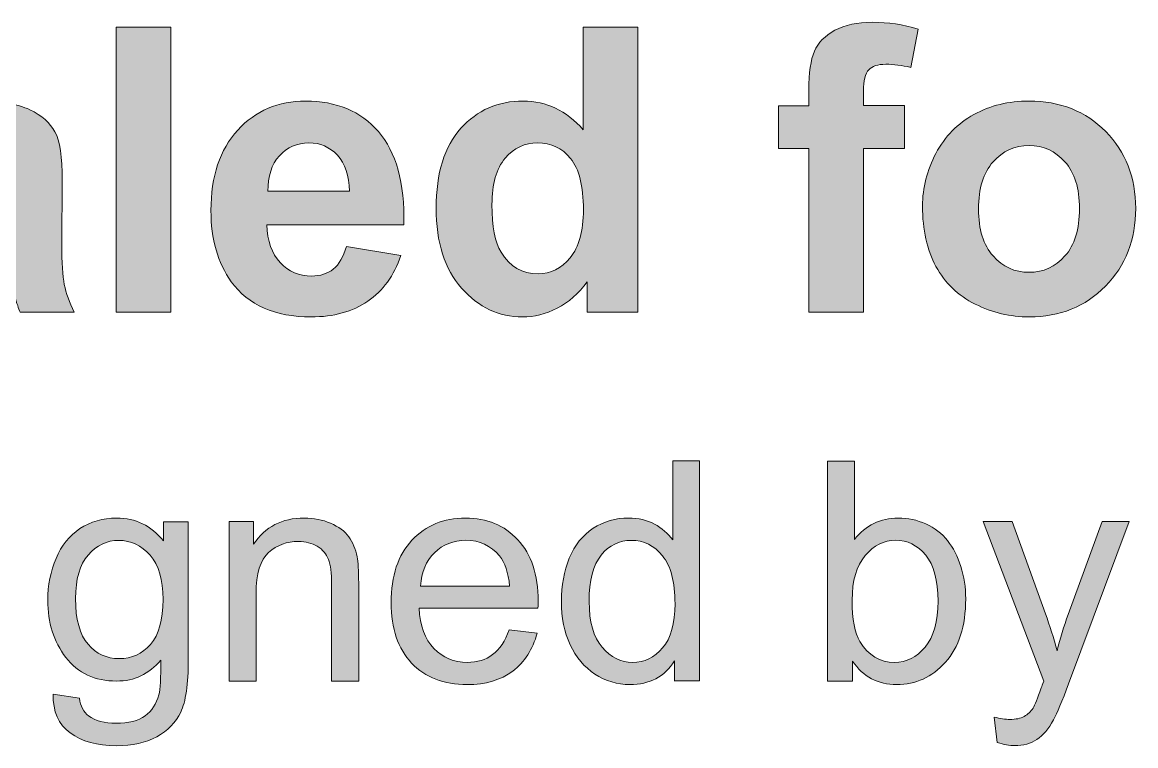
# Model space of a CAD drawing. Header units: inches. Extents: x 1117 to 1992, y -2324 to -585.
# Drawn here: x 1334.31 to 1359.66, y -1058.61 to -1042.13 of the extents above; entities that cross this region are included whole.
import ezdxf

# ---------------------------------------------------------------- set-up
doc = ezdxf.new("R2010")
doc.units = ezdxf.units.IN
doc.header["$MEASUREMENT"] = 0
doc.layers.add('Layer 1', color=7, linetype='Continuous')

# ---------------------------------------------------------------- blocks, each defined once
blk = doc.blocks.new('block 190')
at = {"layer": 'Layer 1', "true_color": 0x010101}
h = blk.add_hatch(color=18, dxfattribs=at)
h.dxf.hatch_style = 2
edge = h.paths.add_edge_path()
edge.add_spline(control_points=[(1351.532, -1044.028), (1351.532, -1044.028), (1352.223, -1044.028), (1352.223, -1044.028), (1352.223, -1044.028), (1352.223, -1043.673), (1352.223, -1043.673), (1352.223, -1043.278), (1352.265, -1042.982), (1352.349, -1042.788), (1352.433, -1042.593), (1352.589, -1042.434), (1352.814, -1042.311), (1353.04, -1042.189), (1353.325, -1042.127), (1353.671, -1042.127), (1354.026, -1042.127), (1354.372, -1042.18), (1354.712, -1042.286), (1354.712, -1042.286), (1354.543, -1043.155), (1354.543, -1043.155), (1354.345, -1043.107), (1354.155, -1043.084), (1353.972, -1043.084), (1353.792, -1043.084), (1353.662, -1043.126), (1353.585, -1043.209), (1353.505, -1043.294), (1353.467, -1043.455), (1353.467, -1043.694), (1353.467, -1043.694), (1353.467, -1044.026), (1353.467, -1044.026), (1353.467, -1044.026), (1354.397, -1044.026), (1354.397, -1044.026), (1354.397, -1044.026), (1354.397, -1045.005), (1354.397, -1045.005), (1354.397, -1045.005), (1353.467, -1045.005), (1353.467, -1045.005), (1353.467, -1045.005), (1353.467, -1048.73), (1353.467, -1048.73), (1353.467, -1048.73), (1352.222, -1048.73), (1352.222, -1048.73), (1352.222, -1048.73), (1352.222, -1045.005), (1352.222, -1045.005), (1352.222, -1045.005), (1351.532, -1045.005), (1351.532, -1045.005), (1351.532, -1045.005), (1351.532, -1044.028), (1351.532, -1044.028), (1351.532, -1044.028), (1351.532, -1044.028), (1351.532, -1044.028)], knot_values=[0, 0, 0, 0, 1, 1, 1, 2, 2, 2, 3, 3, 3, 4, 4, 4, 5, 5, 5, 6, 6, 6, 7, 7, 7, 8, 8, 8, 9, 9, 9, 10, 10, 10, 11, 11, 11, 12, 12, 12, 13, 13, 13, 14, 14, 14, 15, 15, 15, 16, 16, 16, 17, 17, 17, 18, 18, 18, 19, 19, 19, 20, 20, 20, 20], degree=3, periodic=1)
h = blk.add_hatch(color=18, dxfattribs=at)
h.dxf.hatch_style = 2
h.paths.add_polyline_path([(1336.451, -1048.731), (1336.451, -1042.238), (1337.696, -1042.238), (1337.696, -1048.731)])
h = blk.add_hatch(color=18, dxfattribs=at)
h.dxf.hatch_style = 2
edge = h.paths.add_edge_path()
edge.add_spline(control_points=[(1348.33, -1048.731), (1348.33, -1048.731), (1347.175, -1048.731), (1347.175, -1048.731), (1347.175, -1048.731), (1347.175, -1048.04), (1347.175, -1048.04), (1346.982, -1048.309), (1346.755, -1048.509), (1346.494, -1048.64), (1346.233, -1048.772), (1345.97, -1048.838), (1345.704, -1048.838), (1345.164, -1048.838), (1344.7, -1048.62), (1344.315, -1048.184), (1343.929, -1047.749), (1343.737, -1047.141), (1343.737, -1046.362), (1343.737, -1045.564), (1343.925, -1044.958), (1344.299, -1044.543), (1344.674, -1044.129), (1345.148, -1043.921), (1345.721, -1043.921), (1346.246, -1043.921), (1346.701, -1044.14), (1347.085, -1044.577), (1347.085, -1044.577), (1347.085, -1042.238), (1347.085, -1042.238), (1347.085, -1042.238), (1348.329, -1042.238), (1348.329, -1042.238), (1348.329, -1042.238), (1348.33, -1048.731), (1348.33, -1048.731), (1348.33, -1048.731), (1348.33, -1048.731), (1348.33, -1048.731)], knot_values=[0, 0, 0, 0, 1, 1, 1, 2, 2, 2, 3, 3, 3, 4, 4, 4, 5, 5, 5, 6, 6, 6, 7, 7, 7, 8, 8, 8, 9, 9, 9, 10, 10, 10, 11, 11, 11, 12, 12, 12, 13, 13, 13, 13], degree=3, periodic=1)
edge = h.paths.add_edge_path()
edge.add_spline(control_points=[(1345.008, -1046.278), (1345.008, -1046.78), (1345.077, -1047.143), (1345.216, -1047.367), (1345.417, -1047.692), (1345.697, -1047.854), (1346.058, -1047.854), (1346.345, -1047.854), (1346.588, -1047.733), (1346.789, -1047.49), (1346.989, -1047.246), (1347.09, -1046.881), (1347.09, -1046.397), (1347.09, -1045.857), (1346.993, -1045.468), (1346.798, -1045.23), (1346.603, -1044.993), (1346.353, -1044.873), (1346.049, -1044.873), (1345.754, -1044.873), (1345.507, -1044.991), (1345.307, -1045.225), (1345.108, -1045.461), (1345.008, -1045.811), (1345.008, -1046.278)], knot_values=[0, 0, 0, 0, 1, 1, 1, 2, 2, 2, 3, 3, 3, 4, 4, 4, 5, 5, 5, 6, 6, 6, 7, 7, 7, 8, 8, 8, 8], degree=3, periodic=1)
h = blk.add_hatch(color=18, dxfattribs=at)
h.dxf.hatch_style = 2
edge = h.paths.add_edge_path()
edge.add_spline(control_points=[(1332.336, -1045.463), (1332.336, -1045.463), (1331.207, -1045.259), (1331.207, -1045.259), (1331.334, -1044.805), (1331.552, -1044.468), (1331.863, -1044.25), (1332.173, -1044.032), (1332.633, -1043.922), (1333.244, -1043.922), (1333.799, -1043.922), (1334.213, -1043.988), (1334.484, -1044.119), (1334.756, -1044.251), (1334.948, -1044.418), (1335.058, -1044.62), (1335.169, -1044.822), (1335.225, -1045.193), (1335.225, -1045.733), (1335.225, -1045.733), (1335.212, -1047.186), (1335.212, -1047.186), (1335.212, -1047.6), (1335.232, -1047.904), (1335.271, -1048.101), (1335.311, -1048.298), (1335.386, -1048.507), (1335.495, -1048.732), (1335.495, -1048.732), (1334.264, -1048.732), (1334.264, -1048.732), (1334.231, -1048.65), (1334.191, -1048.527), (1334.144, -1048.365), (1334.123, -1048.291), (1334.109, -1048.242), (1334.1, -1048.218), (1333.887, -1048.425), (1333.66, -1048.58), (1333.418, -1048.683), (1333.175, -1048.786), (1332.917, -1048.838), (1332.643, -1048.838), (1332.158, -1048.838), (1331.777, -1048.707), (1331.498, -1048.443), (1331.219, -1048.181), (1331.079, -1047.849), (1331.079, -1047.448), (1331.079, -1047.182), (1331.143, -1046.944), (1331.269, -1046.736), (1331.396, -1046.528), (1331.574, -1046.369), (1331.803, -1046.258), (1332.032, -1046.148), (1332.362, -1046.051), (1332.793, -1045.968), (1333.375, -1045.859), (1333.778, -1045.757), (1334.003, -1045.663), (1334.003, -1045.663), (1334.003, -1045.538), (1334.003, -1045.538), (1334.003, -1045.299), (1333.944, -1045.129), (1333.826, -1045.027), (1333.707, -1044.925), (1333.484, -1044.874), (1333.157, -1044.874), (1332.935, -1044.874), (1332.763, -1044.917), (1332.639, -1045.005), (1332.514, -1045.091), (1332.413, -1045.244), (1332.336, -1045.463)], knot_values=[0, 0, 0, 0, 1, 1, 1, 2, 2, 2, 3, 3, 3, 4, 4, 4, 5, 5, 5, 6, 6, 6, 7, 7, 7, 8, 8, 8, 9, 9, 9, 10, 10, 10, 11, 11, 11, 12, 12, 12, 13, 13, 13, 14, 14, 14, 15, 15, 15, 16, 16, 16, 17, 17, 17, 18, 18, 18, 19, 19, 19, 20, 20, 20, 21, 21, 21, 22, 22, 22, 23, 23, 23, 24, 24, 24, 25, 25, 25, 25], degree=3, periodic=1)
edge = h.paths.add_edge_path()
edge.add_spline(control_points=[(1334.002, -1046.473), (1333.843, -1046.526), (1333.59, -1046.589), (1333.245, -1046.663), (1332.9, -1046.737), (1332.673, -1046.809), (1332.567, -1046.88), (1332.404, -1046.995), (1332.323, -1047.141), (1332.323, -1047.319), (1332.323, -1047.492), (1332.389, -1047.643), (1332.519, -1047.77), (1332.649, -1047.897), (1332.814, -1047.961), (1333.014, -1047.961), (1333.24, -1047.961), (1333.453, -1047.887), (1333.656, -1047.739), (1333.807, -1047.627), (1333.906, -1047.49), (1333.953, -1047.327), (1333.986, -1047.22), (1334.003, -1047.019), (1334.003, -1046.72), (1334.003, -1046.72), (1334.003, -1046.473), (1334.003, -1046.473), (1334.003, -1046.473), (1334.002, -1046.473), (1334.002, -1046.473), (1334.002, -1046.473), (1334.002, -1046.473), (1334.002, -1046.473)], knot_values=[0, 0, 0, 0, 1, 1, 1, 2, 2, 2, 3, 3, 3, 4, 4, 4, 5, 5, 5, 6, 6, 6, 7, 7, 7, 8, 8, 8, 9, 9, 9, 10, 10, 10, 11, 11, 11, 11], degree=3, periodic=1)
h = blk.add_hatch(color=18, dxfattribs=at)
h.dxf.hatch_style = 2
edge = h.paths.add_edge_path()
edge.add_spline(control_points=[(1341.695, -1047.234), (1341.695, -1047.234), (1342.935, -1047.443), (1342.935, -1047.443), (1342.776, -1047.898), (1342.524, -1048.244), (1342.18, -1048.481), (1341.835, -1048.719), (1341.406, -1048.838), (1340.889, -1048.838), (1340.072, -1048.838), (1339.466, -1048.571), (1339.073, -1048.037), (1338.763, -1047.609), (1338.609, -1047.068), (1338.609, -1046.415), (1338.609, -1045.636), (1338.813, -1045.026), (1339.219, -1044.584), (1339.627, -1044.143), (1340.142, -1043.922), (1340.766, -1043.922), (1341.465, -1043.922), (1342.018, -1044.153), (1342.422, -1044.615), (1342.826, -1045.078), (1343.019, -1045.785), (1343.003, -1046.739), (1343.003, -1046.739), (1339.884, -1046.739), (1339.884, -1046.739), (1339.892, -1047.109), (1339.994, -1047.395), (1340.186, -1047.6), (1340.377, -1047.806), (1340.617, -1047.908), (1340.903, -1047.908), (1341.098, -1047.908), (1341.262, -1047.855), (1341.395, -1047.749), (1341.527, -1047.642), (1341.627, -1047.471), (1341.695, -1047.234)], knot_values=[0, 0, 0, 0, 1, 1, 1, 2, 2, 2, 3, 3, 3, 4, 4, 4, 5, 5, 5, 6, 6, 6, 7, 7, 7, 8, 8, 8, 9, 9, 9, 10, 10, 10, 11, 11, 11, 12, 12, 12, 13, 13, 13, 14, 14, 14, 14], degree=3, periodic=1)
edge = h.paths.add_edge_path()
edge.add_spline(control_points=[(1341.767, -1045.977), (1341.758, -1045.617), (1341.665, -1045.343), (1341.488, -1045.155), (1341.31, -1044.968), (1341.095, -1044.874), (1340.841, -1044.874), (1340.569, -1044.874), (1340.345, -1044.973), (1340.168, -1045.171), (1339.991, -1045.369), (1339.903, -1045.637), (1339.906, -1045.977), (1339.906, -1045.977), (1341.767, -1045.977), (1341.767, -1045.977), (1341.767, -1045.977), (1341.767, -1045.977), (1341.767, -1045.977)], knot_values=[0, 0, 0, 0, 1, 1, 1, 2, 2, 2, 3, 3, 3, 4, 4, 4, 5, 5, 5, 6, 6, 6, 6], degree=3, periodic=1)
h = blk.add_hatch(color=18, dxfattribs=at)
h.dxf.hatch_style = 2
edge = h.paths.add_edge_path()
edge.add_spline(control_points=[(1354.81, -1046.313), (1354.81, -1045.9), (1354.912, -1045.5), (1355.116, -1045.113), (1355.319, -1044.727), (1355.608, -1044.431), (1355.981, -1044.228), (1356.355, -1044.024), (1356.772, -1043.922), (1357.232, -1043.922), (1357.944, -1043.922), (1358.527, -1044.153), (1358.982, -1044.615), (1359.436, -1045.078), (1359.664, -1045.661), (1359.664, -1046.367), (1359.664, -1047.079), (1359.435, -1047.668), (1358.975, -1048.137), (1358.516, -1048.605), (1357.939, -1048.838), (1357.242, -1048.838), (1356.81, -1048.838), (1356.399, -1048.741), (1356.009, -1048.546), (1355.617, -1048.351), (1355.32, -1048.066), (1355.116, -1047.689), (1354.912, -1047.312), (1354.81, -1046.854), (1354.81, -1046.313)], knot_values=[0, 0, 0, 0, 1, 1, 1, 2, 2, 2, 3, 3, 3, 4, 4, 4, 5, 5, 5, 6, 6, 6, 7, 7, 7, 8, 8, 8, 9, 9, 9, 10, 10, 10, 10], degree=3, periodic=1)
edge = h.paths.add_edge_path()
edge.add_spline(control_points=[(1356.085, -1046.38), (1356.085, -1046.846), (1356.196, -1047.203), (1356.417, -1047.451), (1356.639, -1047.699), (1356.911, -1047.823), (1357.236, -1047.823), (1357.561, -1047.823), (1357.833, -1047.699), (1358.054, -1047.451), (1358.273, -1047.203), (1358.384, -1046.843), (1358.384, -1046.37), (1358.384, -1045.909), (1358.273, -1045.555), (1358.054, -1045.307), (1357.833, -1045.059), (1357.561, -1044.935), (1357.236, -1044.935), (1356.911, -1044.935), (1356.639, -1045.059), (1356.417, -1045.307), (1356.196, -1045.555), (1356.085, -1045.913), (1356.085, -1046.38)], knot_values=[0, 0, 0, 0, 1, 1, 1, 2, 2, 2, 3, 3, 3, 4, 4, 4, 5, 5, 5, 6, 6, 6, 7, 7, 7, 8, 8, 8, 8], degree=3, periodic=1)
h = blk.add_hatch(color=18, dxfattribs=at)
h.dxf.hatch_style = 2
edge = h.paths.add_edge_path()
edge.add_spline(control_points=[(1349.165, -1057.132), (1349.165, -1057.132), (1349.165, -1056.674), (1349.165, -1056.674), (1348.934, -1057.034), (1348.596, -1057.213), (1348.15, -1057.213), (1347.86, -1057.213), (1347.594, -1057.134), (1347.352, -1056.974), (1347.109, -1056.815), (1346.92, -1056.591), (1346.787, -1056.305), (1346.654, -1056.019), (1346.588, -1055.691), (1346.588, -1055.319), (1346.588, -1054.957), (1346.648, -1054.628), (1346.769, -1054.333), (1346.889, -1054.038), (1347.071, -1053.812), (1347.312, -1053.654), (1347.554, -1053.497), (1347.824, -1053.419), (1348.122, -1053.419), (1348.341, -1053.419), (1348.536, -1053.465), (1348.707, -1053.557), (1348.877, -1053.65), (1349.016, -1053.77), (1349.124, -1053.918), (1349.124, -1053.918), (1349.124, -1052.12), (1349.124, -1052.12), (1349.124, -1052.12), (1349.736, -1052.12), (1349.736, -1052.12), (1349.736, -1052.12), (1349.736, -1057.13), (1349.736, -1057.13), (1349.736, -1057.13), (1349.165, -1057.13), (1349.165, -1057.13), (1349.165, -1057.13), (1349.165, -1057.132), (1349.165, -1057.132)], knot_values=[0, 0, 0, 0, 1, 1, 1, 2, 2, 2, 3, 3, 3, 4, 4, 4, 5, 5, 5, 6, 6, 6, 7, 7, 7, 8, 8, 8, 9, 9, 9, 10, 10, 10, 11, 11, 11, 12, 12, 12, 13, 13, 13, 14, 14, 14, 15, 15, 15, 15], degree=3, periodic=1)
edge = h.paths.add_edge_path()
edge.add_spline(control_points=[(1347.22, -1055.32), (1347.22, -1055.785), (1347.317, -1056.133), (1347.514, -1056.362), (1347.71, -1056.592), (1347.941, -1056.708), (1348.207, -1056.708), (1348.477, -1056.708), (1348.705, -1056.598), (1348.893, -1056.378), (1349.08, -1056.157), (1349.175, -1055.822), (1349.175, -1055.371), (1349.175, -1054.874), (1349.079, -1054.51), (1348.888, -1054.277), (1348.697, -1054.045), (1348.461, -1053.928), (1348.181, -1053.928), (1347.908, -1053.928), (1347.678, -1054.04), (1347.495, -1054.263), (1347.312, -1054.488), (1347.22, -1054.839), (1347.22, -1055.32)], knot_values=[0, 0, 0, 0, 1, 1, 1, 2, 2, 2, 3, 3, 3, 4, 4, 4, 5, 5, 5, 6, 6, 6, 7, 7, 7, 8, 8, 8, 8], degree=3, periodic=1)
h = blk.add_hatch(color=18, dxfattribs=at)
h.dxf.hatch_style = 2
edge = h.paths.add_edge_path()
edge.add_spline(control_points=[(1353.216, -1057.132), (1353.216, -1057.132), (1352.645, -1057.132), (1352.645, -1057.132), (1352.645, -1057.132), (1352.645, -1052.121), (1352.645, -1052.121), (1352.645, -1052.121), (1353.26, -1052.121), (1353.26, -1052.121), (1353.26, -1052.121), (1353.26, -1053.909), (1353.26, -1053.909), (1353.519, -1053.583), (1353.851, -1053.419), (1354.254, -1053.419), (1354.478, -1053.419), (1354.688, -1053.464), (1354.888, -1053.554), (1355.087, -1053.645), (1355.251, -1053.771), (1355.381, -1053.934), (1355.51, -1054.097), (1355.61, -1054.293), (1355.683, -1054.523), (1355.756, -1054.753), (1355.793, -1055.001), (1355.793, -1055.262), (1355.793, -1055.885), (1355.639, -1056.365), (1355.331, -1056.704), (1355.024, -1057.044), (1354.654, -1057.213), (1354.223, -1057.213), (1353.795, -1057.213), (1353.458, -1057.035), (1353.216, -1056.677), (1353.216, -1056.677), (1353.216, -1057.132), (1353.216, -1057.132), (1353.216, -1057.132), (1353.216, -1057.132), (1353.216, -1057.132)], knot_values=[0, 0, 0, 0, 1, 1, 1, 2, 2, 2, 3, 3, 3, 4, 4, 4, 5, 5, 5, 6, 6, 6, 7, 7, 7, 8, 8, 8, 9, 9, 9, 10, 10, 10, 11, 11, 11, 12, 12, 12, 13, 13, 13, 14, 14, 14, 14], degree=3, periodic=1)
edge = h.paths.add_edge_path()
edge.add_spline(control_points=[(1353.208, -1055.289), (1353.208, -1055.724), (1353.267, -1056.039), (1353.386, -1056.233), (1353.58, -1056.549), (1353.842, -1056.708), (1354.172, -1056.708), (1354.441, -1056.708), (1354.674, -1056.591), (1354.869, -1056.358), (1355.066, -1056.124), (1355.163, -1055.777), (1355.163, -1055.313), (1355.163, -1054.839), (1355.069, -1054.49), (1354.882, -1054.264), (1354.694, -1054.038), (1354.466, -1053.925), (1354.199, -1053.925), (1353.93, -1053.925), (1353.698, -1054.042), (1353.502, -1054.276), (1353.306, -1054.509), (1353.208, -1054.847), (1353.208, -1055.289)], knot_values=[0, 0, 0, 0, 1, 1, 1, 2, 2, 2, 3, 3, 3, 4, 4, 4, 5, 5, 5, 6, 6, 6, 7, 7, 7, 8, 8, 8, 8], degree=3, periodic=1)
h = blk.add_hatch(color=18, dxfattribs=at)
h.dxf.hatch_style = 2
edge = h.paths.add_edge_path()
edge.add_spline(control_points=[(1335.018, -1057.432), (1335.018, -1057.432), (1335.616, -1057.521), (1335.616, -1057.521), (1335.641, -1057.706), (1335.711, -1057.84), (1335.824, -1057.925), (1335.978, -1058.039), (1336.185, -1058.095), (1336.45, -1058.095), (1336.735, -1058.095), (1336.954, -1058.039), (1337.109, -1057.925), (1337.264, -1057.811), (1337.369, -1057.652), (1337.424, -1057.447), (1337.456, -1057.322), (1337.47, -1057.058), (1337.468, -1056.658), (1337.2, -1056.974), (1336.864, -1057.133), (1336.463, -1057.133), (1335.964, -1057.133), (1335.578, -1056.953), (1335.305, -1056.593), (1335.032, -1056.233), (1334.895, -1055.801), (1334.895, -1055.298), (1334.895, -1054.951), (1334.958, -1054.631), (1335.083, -1054.339), (1335.208, -1054.046), (1335.39, -1053.82), (1335.628, -1053.66), (1335.866, -1053.501), (1336.145, -1053.42), (1336.467, -1053.42), (1336.895, -1053.42), (1337.249, -1053.593), (1337.526, -1053.94), (1337.526, -1053.94), (1337.526, -1053.503), (1337.526, -1053.503), (1337.526, -1053.503), (1338.094, -1053.503), (1338.094, -1053.503), (1338.094, -1053.503), (1338.094, -1056.641), (1338.094, -1056.641), (1338.094, -1057.206), (1338.036, -1057.606), (1337.921, -1057.842), (1337.806, -1058.078), (1337.624, -1058.264), (1337.374, -1058.401), (1337.125, -1058.538), (1336.818, -1058.606), (1336.453, -1058.606), (1336.02, -1058.606), (1335.671, -1058.509), (1335.404, -1058.314), (1335.137, -1058.118), (1335.009, -1057.825), (1335.018, -1057.432)], knot_values=[0, 0, 0, 0, 1, 1, 1, 2, 2, 2, 3, 3, 3, 4, 4, 4, 5, 5, 5, 6, 6, 6, 7, 7, 7, 8, 8, 8, 9, 9, 9, 10, 10, 10, 11, 11, 11, 12, 12, 12, 13, 13, 13, 14, 14, 14, 15, 15, 15, 16, 16, 16, 17, 17, 17, 18, 18, 18, 19, 19, 19, 20, 20, 20, 21, 21, 21, 21], degree=3, periodic=1)
edge = h.paths.add_edge_path()
edge.add_spline(control_points=[(1335.527, -1055.252), (1335.527, -1055.728), (1335.622, -1056.076), (1335.811, -1056.295), (1336, -1056.513), (1336.237, -1056.622), (1336.522, -1056.622), (1336.805, -1056.622), (1337.042, -1056.513), (1337.233, -1056.297), (1337.425, -1056.079), (1337.52, -1055.737), (1337.52, -1055.273), (1337.52, -1054.828), (1337.422, -1054.493), (1337.224, -1054.267), (1337.027, -1054.042), (1336.79, -1053.929), (1336.511, -1053.929), (1336.239, -1053.929), (1336.006, -1054.04), (1335.814, -1054.262), (1335.623, -1054.484), (1335.527, -1054.814), (1335.527, -1055.252)], knot_values=[0, 0, 0, 0, 1, 1, 1, 2, 2, 2, 3, 3, 3, 4, 4, 4, 5, 5, 5, 6, 6, 6, 7, 7, 7, 8, 8, 8, 8], degree=3, periodic=1)
h = blk.add_hatch(color=18, dxfattribs=at)
h.dxf.hatch_style = 2
edge = h.paths.add_edge_path()
edge.add_spline(control_points=[(1339.024, -1057.132), (1339.024, -1057.132), (1339.024, -1053.502), (1339.024, -1053.502), (1339.024, -1053.502), (1339.577, -1053.502), (1339.577, -1053.502), (1339.577, -1053.502), (1339.577, -1054.018), (1339.577, -1054.018), (1339.844, -1053.62), (1340.229, -1053.42), (1340.732, -1053.42), (1340.951, -1053.42), (1341.152, -1053.459), (1341.335, -1053.538), (1341.519, -1053.617), (1341.656, -1053.72), (1341.747, -1053.847), (1341.839, -1053.975), (1341.902, -1054.126), (1341.938, -1054.302), (1341.961, -1054.416), (1341.973, -1054.616), (1341.973, -1054.9), (1341.973, -1054.9), (1341.973, -1057.132), (1341.973, -1057.132), (1341.973, -1057.132), (1341.358, -1057.132), (1341.358, -1057.132), (1341.358, -1057.132), (1341.358, -1054.924), (1341.358, -1054.924), (1341.358, -1054.673), (1341.334, -1054.486), (1341.286, -1054.361), (1341.238, -1054.237), (1341.153, -1054.138), (1341.031, -1054.063), (1340.909, -1053.99), (1340.767, -1053.953), (1340.603, -1053.953), (1340.341, -1053.953), (1340.114, -1054.036), (1339.923, -1054.202), (1339.733, -1054.369), (1339.638, -1054.684), (1339.638, -1055.149), (1339.638, -1055.149), (1339.638, -1057.132), (1339.638, -1057.132), (1339.638, -1057.132), (1339.024, -1057.132), (1339.024, -1057.132)], knot_values=[0, 0, 0, 0, 1, 1, 1, 2, 2, 2, 3, 3, 3, 4, 4, 4, 5, 5, 5, 6, 6, 6, 7, 7, 7, 8, 8, 8, 9, 9, 9, 10, 10, 10, 11, 11, 11, 12, 12, 12, 13, 13, 13, 14, 14, 14, 15, 15, 15, 16, 16, 16, 17, 17, 17, 18, 18, 18, 18], degree=3, periodic=1)
h = blk.add_hatch(color=18, dxfattribs=at)
h.dxf.hatch_style = 2
edge = h.paths.add_edge_path()
edge.add_spline(control_points=[(1345.401, -1055.963), (1345.401, -1055.963), (1346.037, -1056.042), (1346.037, -1056.042), (1345.937, -1056.413), (1345.751, -1056.701), (1345.48, -1056.906), (1345.209, -1057.111), (1344.863, -1057.213), (1344.442, -1057.213), (1343.911, -1057.213), (1343.49, -1057.05), (1343.179, -1056.723), (1342.868, -1056.396), (1342.712, -1055.937), (1342.712, -1055.347), (1342.712, -1054.738), (1342.87, -1054.263), (1343.184, -1053.926), (1343.499, -1053.589), (1343.906, -1053.42), (1344.408, -1053.42), (1344.893, -1053.42), (1345.289, -1053.585), (1345.597, -1053.915), (1345.905, -1054.246), (1346.059, -1054.711), (1346.059, -1055.31), (1346.059, -1055.346), (1346.058, -1055.401), (1346.055, -1055.474), (1346.055, -1055.474), (1343.348, -1055.474), (1343.348, -1055.474), (1343.371, -1055.873), (1343.484, -1056.178), (1343.686, -1056.39), (1343.889, -1056.602), (1344.142, -1056.708), (1344.445, -1056.708), (1344.671, -1056.708), (1344.863, -1056.648), (1345.023, -1056.53), (1345.182, -1056.411), (1345.309, -1056.223), (1345.401, -1055.963)], knot_values=[0, 0, 0, 0, 1, 1, 1, 2, 2, 2, 3, 3, 3, 4, 4, 4, 5, 5, 5, 6, 6, 6, 7, 7, 7, 8, 8, 8, 9, 9, 9, 10, 10, 10, 11, 11, 11, 12, 12, 12, 13, 13, 13, 14, 14, 14, 15, 15, 15, 15], degree=3, periodic=1)
edge = h.paths.add_edge_path()
edge.add_spline(control_points=[(1343.382, -1054.968), (1343.382, -1054.968), (1345.409, -1054.968), (1345.409, -1054.968), (1345.382, -1054.663), (1345.303, -1054.433), (1345.176, -1054.281), (1344.98, -1054.044), (1344.727, -1053.925), (1344.414, -1053.925), (1344.132, -1053.925), (1343.894, -1054.021), (1343.701, -1054.21), (1343.508, -1054.399), (1343.402, -1054.652), (1343.382, -1054.968)], knot_values=[0, 0, 0, 0, 1, 1, 1, 2, 2, 2, 3, 3, 3, 4, 4, 4, 5, 5, 5, 5], degree=3, periodic=1)
h = blk.add_hatch(color=18, dxfattribs=at)
h.dxf.hatch_style = 2
edge = h.paths.add_edge_path()
edge.add_spline(control_points=[(1356.513, -1058.53), (1356.513, -1058.53), (1356.445, -1057.952), (1356.445, -1057.952), (1356.58, -1057.989), (1356.697, -1058.006), (1356.797, -1058.006), (1356.935, -1058.006), (1357.043, -1057.984), (1357.126, -1057.938), (1357.207, -1057.893), (1357.275, -1057.828), (1357.327, -1057.747), (1357.365, -1057.685), (1357.428, -1057.533), (1357.515, -1057.289), (1357.526, -1057.254), (1357.544, -1057.204), (1357.569, -1057.138), (1357.569, -1057.138), (1356.192, -1053.501), (1356.192, -1053.501), (1356.192, -1053.501), (1356.855, -1053.501), (1356.855, -1053.501), (1356.855, -1053.501), (1357.611, -1055.603), (1357.611, -1055.603), (1357.708, -1055.87), (1357.796, -1056.151), (1357.874, -1056.444), (1357.944, -1056.162), (1358.029, -1055.886), (1358.127, -1055.617), (1358.127, -1055.617), (1358.903, -1053.501), (1358.903, -1053.501), (1358.903, -1053.501), (1359.518, -1053.501), (1359.518, -1053.501), (1359.518, -1053.501), (1358.137, -1057.193), (1358.137, -1057.193), (1357.989, -1057.591), (1357.874, -1057.866), (1357.792, -1058.016), (1357.681, -1058.219), (1357.557, -1058.368), (1357.416, -1058.463), (1357.275, -1058.558), (1357.105, -1058.604), (1356.91, -1058.604), (1356.791, -1058.604), (1356.659, -1058.58), (1356.513, -1058.53)], knot_values=[0, 0, 0, 0, 1, 1, 1, 2, 2, 2, 3, 3, 3, 4, 4, 4, 5, 5, 5, 6, 6, 6, 7, 7, 7, 8, 8, 8, 9, 9, 9, 10, 10, 10, 11, 11, 11, 12, 12, 12, 13, 13, 13, 14, 14, 14, 15, 15, 15, 16, 16, 16, 17, 17, 17, 18, 18, 18, 18], degree=3, periodic=1)
at = {"layer": 'Layer 1', "lineweight": 0}
blk.add_lwpolyline([(1336.451, -1048.731), (1336.451, -1042.238), (1337.696, -1042.238), (1337.696, -1048.731), (1336.451, -1048.731)], dxfattribs=at)
for points, knots in [([(1351.532, -1044.028), (1351.532, -1044.028), (1352.223, -1044.028), (1352.223, -1044.028), (1352.223, -1044.028), (1352.223, -1043.673), (1352.223, -1043.673), (1352.223, -1043.278), (1352.265, -1042.982), (1352.349, -1042.788), (1352.433, -1042.593), (1352.589, -1042.434), (1352.814, -1042.311), (1353.04, -1042.189), (1353.325, -1042.127), (1353.671, -1042.127), (1354.026, -1042.127), (1354.372, -1042.18), (1354.712, -1042.286), (1354.712, -1042.286), (1354.543, -1043.155), (1354.543, -1043.155), (1354.345, -1043.107), (1354.155, -1043.084), (1353.972, -1043.084), (1353.792, -1043.084), (1353.662, -1043.126), (1353.585, -1043.209), (1353.505, -1043.294), (1353.467, -1043.455), (1353.467, -1043.694), (1353.467, -1043.694), (1353.467, -1044.026), (1353.467, -1044.026), (1353.467, -1044.026), (1354.397, -1044.026), (1354.397, -1044.026), (1354.397, -1044.026), (1354.397, -1045.005), (1354.397, -1045.005), (1354.397, -1045.005), (1353.467, -1045.005), (1353.467, -1045.005), (1353.467, -1045.005), (1353.467, -1048.73), (1353.467, -1048.73), (1353.467, -1048.73), (1352.222, -1048.73), (1352.222, -1048.73), (1352.222, -1048.73), (1352.222, -1045.005), (1352.222, -1045.005), (1352.222, -1045.005), (1351.532, -1045.005), (1351.532, -1045.005), (1351.532, -1045.005), (1351.532, -1044.028), (1351.532, -1044.028), (1351.532, -1044.028), (1351.532, -1044.028), (1351.532, -1044.028)], [0, 0, 0, 0, 1, 1, 1, 2, 2, 2, 3, 3, 3, 4, 4, 4, 5, 5, 5, 6, 6, 6, 7, 7, 7, 8, 8, 8, 9, 9, 9, 10, 10, 10, 11, 11, 11, 12, 12, 12, 13, 13, 13, 14, 14, 14, 15, 15, 15, 16, 16, 16, 17, 17, 17, 18, 18, 18, 19, 19, 19, 20, 20, 20, 20]), ([(1348.33, -1048.731), (1348.33, -1048.731), (1347.175, -1048.731), (1347.175, -1048.731), (1347.175, -1048.731), (1347.175, -1048.04), (1347.175, -1048.04), (1346.982, -1048.309), (1346.755, -1048.509), (1346.494, -1048.64), (1346.233, -1048.772), (1345.97, -1048.838), (1345.704, -1048.838), (1345.164, -1048.838), (1344.7, -1048.62), (1344.315, -1048.184), (1343.929, -1047.749), (1343.737, -1047.141), (1343.737, -1046.362), (1343.737, -1045.564), (1343.925, -1044.958), (1344.299, -1044.543), (1344.674, -1044.129), (1345.148, -1043.921), (1345.721, -1043.921), (1346.246, -1043.921), (1346.701, -1044.14), (1347.085, -1044.577), (1347.085, -1044.577), (1347.085, -1042.238), (1347.085, -1042.238), (1347.085, -1042.238), (1348.329, -1042.238), (1348.329, -1042.238), (1348.329, -1042.238), (1348.33, -1048.731), (1348.33, -1048.731), (1348.33, -1048.731), (1348.33, -1048.731), (1348.33, -1048.731)], [0, 0, 0, 0, 1, 1, 1, 2, 2, 2, 3, 3, 3, 4, 4, 4, 5, 5, 5, 6, 6, 6, 7, 7, 7, 8, 8, 8, 9, 9, 9, 10, 10, 10, 11, 11, 11, 12, 12, 12, 13, 13, 13, 13]), ([(1332.336, -1045.463), (1332.336, -1045.463), (1331.207, -1045.259), (1331.207, -1045.259), (1331.334, -1044.805), (1331.552, -1044.468), (1331.863, -1044.25), (1332.173, -1044.032), (1332.633, -1043.922), (1333.244, -1043.922), (1333.799, -1043.922), (1334.213, -1043.988), (1334.484, -1044.119), (1334.756, -1044.251), (1334.948, -1044.418), (1335.058, -1044.62), (1335.169, -1044.822), (1335.225, -1045.193), (1335.225, -1045.733), (1335.225, -1045.733), (1335.212, -1047.186), (1335.212, -1047.186), (1335.212, -1047.6), (1335.232, -1047.904), (1335.271, -1048.101), (1335.311, -1048.298), (1335.386, -1048.507), (1335.495, -1048.732), (1335.495, -1048.732), (1334.264, -1048.732), (1334.264, -1048.732), (1334.231, -1048.65), (1334.191, -1048.527), (1334.144, -1048.365), (1334.123, -1048.291), (1334.109, -1048.242), (1334.1, -1048.218), (1333.887, -1048.425), (1333.66, -1048.58), (1333.418, -1048.683), (1333.175, -1048.786), (1332.917, -1048.838), (1332.643, -1048.838), (1332.158, -1048.838), (1331.777, -1048.707), (1331.498, -1048.443), (1331.219, -1048.181), (1331.079, -1047.849), (1331.079, -1047.448), (1331.079, -1047.182), (1331.143, -1046.944), (1331.269, -1046.736), (1331.396, -1046.528), (1331.574, -1046.369), (1331.803, -1046.258), (1332.032, -1046.148), (1332.362, -1046.051), (1332.793, -1045.968), (1333.375, -1045.859), (1333.778, -1045.757), (1334.003, -1045.663), (1334.003, -1045.663), (1334.003, -1045.538), (1334.003, -1045.538), (1334.003, -1045.299), (1333.944, -1045.129), (1333.826, -1045.027), (1333.707, -1044.925), (1333.484, -1044.874), (1333.157, -1044.874), (1332.935, -1044.874), (1332.763, -1044.917), (1332.639, -1045.005), (1332.514, -1045.091), (1332.413, -1045.244), (1332.336, -1045.463)], [0, 0, 0, 0, 1, 1, 1, 2, 2, 2, 3, 3, 3, 4, 4, 4, 5, 5, 5, 6, 6, 6, 7, 7, 7, 8, 8, 8, 9, 9, 9, 10, 10, 10, 11, 11, 11, 12, 12, 12, 13, 13, 13, 14, 14, 14, 15, 15, 15, 16, 16, 16, 17, 17, 17, 18, 18, 18, 19, 19, 19, 20, 20, 20, 21, 21, 21, 22, 22, 22, 23, 23, 23, 24, 24, 24, 25, 25, 25, 25]), ([(1341.695, -1047.234), (1341.695, -1047.234), (1342.935, -1047.443), (1342.935, -1047.443), (1342.776, -1047.898), (1342.524, -1048.244), (1342.18, -1048.481), (1341.835, -1048.719), (1341.406, -1048.838), (1340.889, -1048.838), (1340.072, -1048.838), (1339.466, -1048.571), (1339.073, -1048.037), (1338.763, -1047.609), (1338.609, -1047.068), (1338.609, -1046.415), (1338.609, -1045.636), (1338.813, -1045.026), (1339.219, -1044.584), (1339.627, -1044.143), (1340.142, -1043.922), (1340.766, -1043.922), (1341.465, -1043.922), (1342.018, -1044.153), (1342.422, -1044.615), (1342.826, -1045.078), (1343.019, -1045.785), (1343.003, -1046.739), (1343.003, -1046.739), (1339.884, -1046.739), (1339.884, -1046.739), (1339.892, -1047.109), (1339.994, -1047.395), (1340.186, -1047.6), (1340.377, -1047.806), (1340.617, -1047.908), (1340.903, -1047.908), (1341.098, -1047.908), (1341.262, -1047.855), (1341.395, -1047.749), (1341.527, -1047.642), (1341.627, -1047.471), (1341.695, -1047.234)], [0, 0, 0, 0, 1, 1, 1, 2, 2, 2, 3, 3, 3, 4, 4, 4, 5, 5, 5, 6, 6, 6, 7, 7, 7, 8, 8, 8, 9, 9, 9, 10, 10, 10, 11, 11, 11, 12, 12, 12, 13, 13, 13, 14, 14, 14, 14]), ([(1354.81, -1046.313), (1354.81, -1045.9), (1354.912, -1045.5), (1355.116, -1045.113), (1355.319, -1044.727), (1355.608, -1044.431), (1355.981, -1044.228), (1356.355, -1044.024), (1356.772, -1043.922), (1357.232, -1043.922), (1357.944, -1043.922), (1358.527, -1044.153), (1358.982, -1044.615), (1359.436, -1045.078), (1359.664, -1045.661), (1359.664, -1046.367), (1359.664, -1047.079), (1359.435, -1047.668), (1358.975, -1048.137), (1358.516, -1048.605), (1357.939, -1048.838), (1357.242, -1048.838), (1356.81, -1048.838), (1356.399, -1048.741), (1356.009, -1048.546), (1355.617, -1048.351), (1355.32, -1048.066), (1355.116, -1047.689), (1354.912, -1047.312), (1354.81, -1046.854), (1354.81, -1046.313)], [0, 0, 0, 0, 1, 1, 1, 2, 2, 2, 3, 3, 3, 4, 4, 4, 5, 5, 5, 6, 6, 6, 7, 7, 7, 8, 8, 8, 9, 9, 9, 10, 10, 10, 10]), ([(1341.767, -1045.977), (1341.758, -1045.617), (1341.665, -1045.343), (1341.488, -1045.155), (1341.31, -1044.968), (1341.095, -1044.874), (1340.841, -1044.874), (1340.569, -1044.874), (1340.345, -1044.973), (1340.168, -1045.171), (1339.991, -1045.369), (1339.903, -1045.637), (1339.906, -1045.977), (1339.906, -1045.977), (1341.767, -1045.977), (1341.767, -1045.977), (1341.767, -1045.977), (1341.767, -1045.977), (1341.767, -1045.977)], [0, 0, 0, 0, 1, 1, 1, 2, 2, 2, 3, 3, 3, 4, 4, 4, 5, 5, 5, 6, 6, 6, 6]), ([(1345.008, -1046.278), (1345.008, -1046.78), (1345.077, -1047.143), (1345.216, -1047.367), (1345.417, -1047.692), (1345.697, -1047.854), (1346.058, -1047.854), (1346.345, -1047.854), (1346.588, -1047.733), (1346.789, -1047.49), (1346.989, -1047.246), (1347.09, -1046.881), (1347.09, -1046.397), (1347.09, -1045.857), (1346.993, -1045.468), (1346.798, -1045.23), (1346.603, -1044.993), (1346.353, -1044.873), (1346.049, -1044.873), (1345.754, -1044.873), (1345.507, -1044.991), (1345.307, -1045.225), (1345.108, -1045.461), (1345.008, -1045.811), (1345.008, -1046.278)], [0, 0, 0, 0, 1, 1, 1, 2, 2, 2, 3, 3, 3, 4, 4, 4, 5, 5, 5, 6, 6, 6, 7, 7, 7, 8, 8, 8, 8]), ([(1356.085, -1046.38), (1356.085, -1046.846), (1356.196, -1047.203), (1356.417, -1047.451), (1356.639, -1047.699), (1356.911, -1047.823), (1357.236, -1047.823), (1357.561, -1047.823), (1357.833, -1047.699), (1358.054, -1047.451), (1358.273, -1047.203), (1358.384, -1046.843), (1358.384, -1046.37), (1358.384, -1045.909), (1358.273, -1045.555), (1358.054, -1045.307), (1357.833, -1045.059), (1357.561, -1044.935), (1357.236, -1044.935), (1356.911, -1044.935), (1356.639, -1045.059), (1356.417, -1045.307), (1356.196, -1045.555), (1356.085, -1045.913), (1356.085, -1046.38)], [0, 0, 0, 0, 1, 1, 1, 2, 2, 2, 3, 3, 3, 4, 4, 4, 5, 5, 5, 6, 6, 6, 7, 7, 7, 8, 8, 8, 8]), ([(1349.165, -1057.132), (1349.165, -1057.132), (1349.165, -1056.674), (1349.165, -1056.674), (1348.934, -1057.034), (1348.596, -1057.213), (1348.15, -1057.213), (1347.86, -1057.213), (1347.594, -1057.134), (1347.352, -1056.974), (1347.109, -1056.815), (1346.92, -1056.591), (1346.787, -1056.305), (1346.654, -1056.019), (1346.588, -1055.691), (1346.588, -1055.319), (1346.588, -1054.957), (1346.648, -1054.628), (1346.769, -1054.333), (1346.889, -1054.038), (1347.071, -1053.812), (1347.312, -1053.654), (1347.554, -1053.497), (1347.824, -1053.419), (1348.122, -1053.419), (1348.341, -1053.419), (1348.536, -1053.465), (1348.707, -1053.557), (1348.877, -1053.65), (1349.016, -1053.77), (1349.124, -1053.918), (1349.124, -1053.918), (1349.124, -1052.12), (1349.124, -1052.12), (1349.124, -1052.12), (1349.736, -1052.12), (1349.736, -1052.12), (1349.736, -1052.12), (1349.736, -1057.13), (1349.736, -1057.13), (1349.736, -1057.13), (1349.165, -1057.13), (1349.165, -1057.13), (1349.165, -1057.13), (1349.165, -1057.132), (1349.165, -1057.132)], [0, 0, 0, 0, 1, 1, 1, 2, 2, 2, 3, 3, 3, 4, 4, 4, 5, 5, 5, 6, 6, 6, 7, 7, 7, 8, 8, 8, 9, 9, 9, 10, 10, 10, 11, 11, 11, 12, 12, 12, 13, 13, 13, 14, 14, 14, 15, 15, 15, 15]), ([(1353.216, -1057.132), (1353.216, -1057.132), (1352.645, -1057.132), (1352.645, -1057.132), (1352.645, -1057.132), (1352.645, -1052.121), (1352.645, -1052.121), (1352.645, -1052.121), (1353.26, -1052.121), (1353.26, -1052.121), (1353.26, -1052.121), (1353.26, -1053.909), (1353.26, -1053.909), (1353.519, -1053.583), (1353.851, -1053.419), (1354.254, -1053.419), (1354.478, -1053.419), (1354.688, -1053.464), (1354.888, -1053.554), (1355.087, -1053.645), (1355.251, -1053.771), (1355.381, -1053.934), (1355.51, -1054.097), (1355.61, -1054.293), (1355.683, -1054.523), (1355.756, -1054.753), (1355.793, -1055.001), (1355.793, -1055.262), (1355.793, -1055.885), (1355.639, -1056.365), (1355.331, -1056.704), (1355.024, -1057.044), (1354.654, -1057.213), (1354.223, -1057.213), (1353.795, -1057.213), (1353.458, -1057.035), (1353.216, -1056.677), (1353.216, -1056.677), (1353.216, -1057.132), (1353.216, -1057.132), (1353.216, -1057.132), (1353.216, -1057.132), (1353.216, -1057.132)], [0, 0, 0, 0, 1, 1, 1, 2, 2, 2, 3, 3, 3, 4, 4, 4, 5, 5, 5, 6, 6, 6, 7, 7, 7, 8, 8, 8, 9, 9, 9, 10, 10, 10, 11, 11, 11, 12, 12, 12, 13, 13, 13, 14, 14, 14, 14]), ([(1335.018, -1057.432), (1335.018, -1057.432), (1335.616, -1057.521), (1335.616, -1057.521), (1335.641, -1057.706), (1335.711, -1057.84), (1335.824, -1057.925), (1335.978, -1058.039), (1336.185, -1058.095), (1336.45, -1058.095), (1336.735, -1058.095), (1336.954, -1058.039), (1337.109, -1057.925), (1337.264, -1057.811), (1337.369, -1057.652), (1337.424, -1057.447), (1337.456, -1057.322), (1337.47, -1057.058), (1337.468, -1056.658), (1337.2, -1056.974), (1336.864, -1057.133), (1336.463, -1057.133), (1335.964, -1057.133), (1335.578, -1056.953), (1335.305, -1056.593), (1335.032, -1056.233), (1334.895, -1055.801), (1334.895, -1055.298), (1334.895, -1054.951), (1334.958, -1054.631), (1335.083, -1054.339), (1335.208, -1054.046), (1335.39, -1053.82), (1335.628, -1053.66), (1335.866, -1053.501), (1336.145, -1053.42), (1336.467, -1053.42), (1336.895, -1053.42), (1337.249, -1053.593), (1337.526, -1053.94), (1337.526, -1053.94), (1337.526, -1053.503), (1337.526, -1053.503), (1337.526, -1053.503), (1338.094, -1053.503), (1338.094, -1053.503), (1338.094, -1053.503), (1338.094, -1056.641), (1338.094, -1056.641), (1338.094, -1057.206), (1338.036, -1057.606), (1337.921, -1057.842), (1337.806, -1058.078), (1337.624, -1058.264), (1337.374, -1058.401), (1337.125, -1058.538), (1336.818, -1058.606), (1336.453, -1058.606), (1336.02, -1058.606), (1335.671, -1058.509), (1335.404, -1058.314), (1335.137, -1058.118), (1335.009, -1057.825), (1335.018, -1057.432)], [0, 0, 0, 0, 1, 1, 1, 2, 2, 2, 3, 3, 3, 4, 4, 4, 5, 5, 5, 6, 6, 6, 7, 7, 7, 8, 8, 8, 9, 9, 9, 10, 10, 10, 11, 11, 11, 12, 12, 12, 13, 13, 13, 14, 14, 14, 15, 15, 15, 16, 16, 16, 17, 17, 17, 18, 18, 18, 19, 19, 19, 20, 20, 20, 21, 21, 21, 21]), ([(1339.024, -1057.132), (1339.024, -1057.132), (1339.024, -1053.502), (1339.024, -1053.502), (1339.024, -1053.502), (1339.577, -1053.502), (1339.577, -1053.502), (1339.577, -1053.502), (1339.577, -1054.018), (1339.577, -1054.018), (1339.844, -1053.62), (1340.229, -1053.42), (1340.732, -1053.42), (1340.951, -1053.42), (1341.152, -1053.459), (1341.335, -1053.538), (1341.519, -1053.617), (1341.656, -1053.72), (1341.747, -1053.847), (1341.839, -1053.975), (1341.902, -1054.126), (1341.938, -1054.302), (1341.961, -1054.416), (1341.973, -1054.616), (1341.973, -1054.9), (1341.973, -1054.9), (1341.973, -1057.132), (1341.973, -1057.132), (1341.973, -1057.132), (1341.358, -1057.132), (1341.358, -1057.132), (1341.358, -1057.132), (1341.358, -1054.924), (1341.358, -1054.924), (1341.358, -1054.673), (1341.334, -1054.486), (1341.286, -1054.361), (1341.238, -1054.237), (1341.153, -1054.138), (1341.031, -1054.063), (1340.909, -1053.99), (1340.767, -1053.953), (1340.603, -1053.953), (1340.341, -1053.953), (1340.114, -1054.036), (1339.923, -1054.202), (1339.733, -1054.369), (1339.638, -1054.684), (1339.638, -1055.149), (1339.638, -1055.149), (1339.638, -1057.132), (1339.638, -1057.132), (1339.638, -1057.132), (1339.024, -1057.132), (1339.024, -1057.132)], [0, 0, 0, 0, 1, 1, 1, 2, 2, 2, 3, 3, 3, 4, 4, 4, 5, 5, 5, 6, 6, 6, 7, 7, 7, 8, 8, 8, 9, 9, 9, 10, 10, 10, 11, 11, 11, 12, 12, 12, 13, 13, 13, 14, 14, 14, 15, 15, 15, 16, 16, 16, 17, 17, 17, 18, 18, 18, 18]), ([(1345.401, -1055.963), (1345.401, -1055.963), (1346.037, -1056.042), (1346.037, -1056.042), (1345.937, -1056.413), (1345.751, -1056.701), (1345.48, -1056.906), (1345.209, -1057.111), (1344.863, -1057.213), (1344.442, -1057.213), (1343.911, -1057.213), (1343.49, -1057.05), (1343.179, -1056.723), (1342.868, -1056.396), (1342.712, -1055.937), (1342.712, -1055.347), (1342.712, -1054.738), (1342.87, -1054.263), (1343.184, -1053.926), (1343.499, -1053.589), (1343.906, -1053.42), (1344.408, -1053.42), (1344.893, -1053.42), (1345.289, -1053.585), (1345.597, -1053.915), (1345.905, -1054.246), (1346.059, -1054.711), (1346.059, -1055.31), (1346.059, -1055.346), (1346.058, -1055.401), (1346.055, -1055.474), (1346.055, -1055.474), (1343.348, -1055.474), (1343.348, -1055.474), (1343.371, -1055.873), (1343.484, -1056.178), (1343.686, -1056.39), (1343.889, -1056.602), (1344.142, -1056.708), (1344.445, -1056.708), (1344.671, -1056.708), (1344.863, -1056.648), (1345.023, -1056.53), (1345.182, -1056.411), (1345.309, -1056.223), (1345.401, -1055.963)], [0, 0, 0, 0, 1, 1, 1, 2, 2, 2, 3, 3, 3, 4, 4, 4, 5, 5, 5, 6, 6, 6, 7, 7, 7, 8, 8, 8, 9, 9, 9, 10, 10, 10, 11, 11, 11, 12, 12, 12, 13, 13, 13, 14, 14, 14, 15, 15, 15, 15]), ([(1356.513, -1058.53), (1356.513, -1058.53), (1356.445, -1057.952), (1356.445, -1057.952), (1356.58, -1057.989), (1356.697, -1058.006), (1356.797, -1058.006), (1356.935, -1058.006), (1357.043, -1057.984), (1357.126, -1057.938), (1357.207, -1057.893), (1357.275, -1057.828), (1357.327, -1057.747), (1357.365, -1057.685), (1357.428, -1057.533), (1357.515, -1057.289), (1357.526, -1057.254), (1357.544, -1057.204), (1357.569, -1057.138), (1357.569, -1057.138), (1356.192, -1053.501), (1356.192, -1053.501), (1356.192, -1053.501), (1356.855, -1053.501), (1356.855, -1053.501), (1356.855, -1053.501), (1357.611, -1055.603), (1357.611, -1055.603), (1357.708, -1055.87), (1357.796, -1056.151), (1357.874, -1056.444), (1357.944, -1056.162), (1358.029, -1055.886), (1358.127, -1055.617), (1358.127, -1055.617), (1358.903, -1053.501), (1358.903, -1053.501), (1358.903, -1053.501), (1359.518, -1053.501), (1359.518, -1053.501), (1359.518, -1053.501), (1358.137, -1057.193), (1358.137, -1057.193), (1357.989, -1057.591), (1357.874, -1057.866), (1357.792, -1058.016), (1357.681, -1058.219), (1357.557, -1058.368), (1357.416, -1058.463), (1357.275, -1058.558), (1357.105, -1058.604), (1356.91, -1058.604), (1356.791, -1058.604), (1356.659, -1058.58), (1356.513, -1058.53)], [0, 0, 0, 0, 1, 1, 1, 2, 2, 2, 3, 3, 3, 4, 4, 4, 5, 5, 5, 6, 6, 6, 7, 7, 7, 8, 8, 8, 9, 9, 9, 10, 10, 10, 11, 11, 11, 12, 12, 12, 13, 13, 13, 14, 14, 14, 15, 15, 15, 16, 16, 16, 17, 17, 17, 18, 18, 18, 18]), ([(1335.527, -1055.252), (1335.527, -1055.728), (1335.622, -1056.076), (1335.811, -1056.295), (1336, -1056.513), (1336.237, -1056.622), (1336.522, -1056.622), (1336.805, -1056.622), (1337.042, -1056.513), (1337.233, -1056.297), (1337.425, -1056.079), (1337.52, -1055.737), (1337.52, -1055.273), (1337.52, -1054.828), (1337.422, -1054.493), (1337.224, -1054.267), (1337.027, -1054.042), (1336.79, -1053.929), (1336.511, -1053.929), (1336.239, -1053.929), (1336.006, -1054.04), (1335.814, -1054.262), (1335.623, -1054.484), (1335.527, -1054.814), (1335.527, -1055.252)], [0, 0, 0, 0, 1, 1, 1, 2, 2, 2, 3, 3, 3, 4, 4, 4, 5, 5, 5, 6, 6, 6, 7, 7, 7, 8, 8, 8, 8]), ([(1343.382, -1054.968), (1343.382, -1054.968), (1345.409, -1054.968), (1345.409, -1054.968), (1345.382, -1054.663), (1345.303, -1054.433), (1345.176, -1054.281), (1344.98, -1054.044), (1344.727, -1053.925), (1344.414, -1053.925), (1344.132, -1053.925), (1343.894, -1054.021), (1343.701, -1054.21), (1343.508, -1054.399), (1343.402, -1054.652), (1343.382, -1054.968)], [0, 0, 0, 0, 1, 1, 1, 2, 2, 2, 3, 3, 3, 4, 4, 4, 5, 5, 5, 5]), ([(1347.22, -1055.32), (1347.22, -1055.785), (1347.317, -1056.133), (1347.514, -1056.362), (1347.71, -1056.592), (1347.941, -1056.708), (1348.207, -1056.708), (1348.477, -1056.708), (1348.705, -1056.598), (1348.893, -1056.378), (1349.08, -1056.157), (1349.175, -1055.822), (1349.175, -1055.371), (1349.175, -1054.874), (1349.079, -1054.51), (1348.888, -1054.277), (1348.697, -1054.045), (1348.461, -1053.928), (1348.181, -1053.928), (1347.908, -1053.928), (1347.678, -1054.04), (1347.495, -1054.263), (1347.312, -1054.488), (1347.22, -1054.839), (1347.22, -1055.32)], [0, 0, 0, 0, 1, 1, 1, 2, 2, 2, 3, 3, 3, 4, 4, 4, 5, 5, 5, 6, 6, 6, 7, 7, 7, 8, 8, 8, 8]), ([(1353.208, -1055.289), (1353.208, -1055.724), (1353.267, -1056.039), (1353.386, -1056.233), (1353.58, -1056.549), (1353.842, -1056.708), (1354.172, -1056.708), (1354.441, -1056.708), (1354.674, -1056.591), (1354.869, -1056.358), (1355.066, -1056.124), (1355.163, -1055.777), (1355.163, -1055.313), (1355.163, -1054.839), (1355.069, -1054.49), (1354.882, -1054.264), (1354.694, -1054.038), (1354.466, -1053.925), (1354.199, -1053.925), (1353.93, -1053.925), (1353.698, -1054.042), (1353.502, -1054.276), (1353.306, -1054.509), (1353.208, -1054.847), (1353.208, -1055.289)], [0, 0, 0, 0, 1, 1, 1, 2, 2, 2, 3, 3, 3, 4, 4, 4, 5, 5, 5, 6, 6, 6, 7, 7, 7, 8, 8, 8, 8])]:
    blk.add_open_spline(points, degree=3, knots=knots, dxfattribs=at)
blk = doc.blocks.new('block 188')
at = {"layer": 'Layer 1'}
blk.add_blockref('block 190', (0, 0), dxfattribs=at)

msp = doc.modelspace()

# ---------------------------------------------------------------- block references
at = {"layer": 'Layer 1'}
msp.add_blockref('block 188', (0, 0), dxfattribs=at)

doc.saveas('drawing.dxf')
